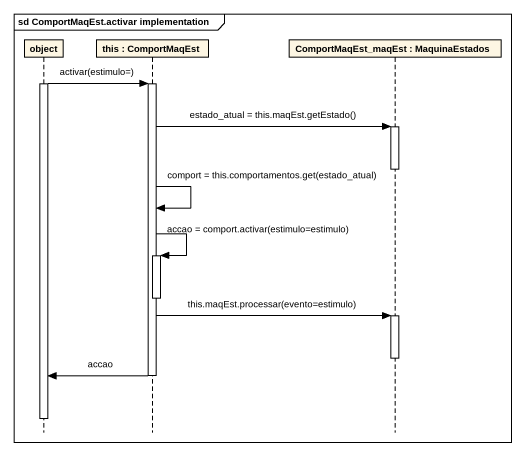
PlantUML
@startuml
mainframe sd ComportMaqEst.activar implementation
hide footbox
participant "object" as object_
participant "this : ComportMaqEst" as this
participant "ComportMaqEst_maqEst : MaquinaEstados" as ComportMaqEst_maqEst

activate object_
object_ -> this : activar(estimulo=)
activate this
this -> ComportMaqEst_maqEst : estado_atual = this.maqEst.getEstado()
activate ComportMaqEst_maqEst
deactivate ComportMaqEst_maqEst
this -> this : comport = this.comportamentos.get(estado_atual)
this -> this : accao = comport.activar(estimulo=estimulo)
activate this
deactivate this
this -> ComportMaqEst_maqEst : this.maqEst.processar(evento=estimulo)
activate ComportMaqEst_maqEst
deactivate ComportMaqEst_maqEst
this -> object_ : accao
deactivate this
deactivate object_
@enduml
